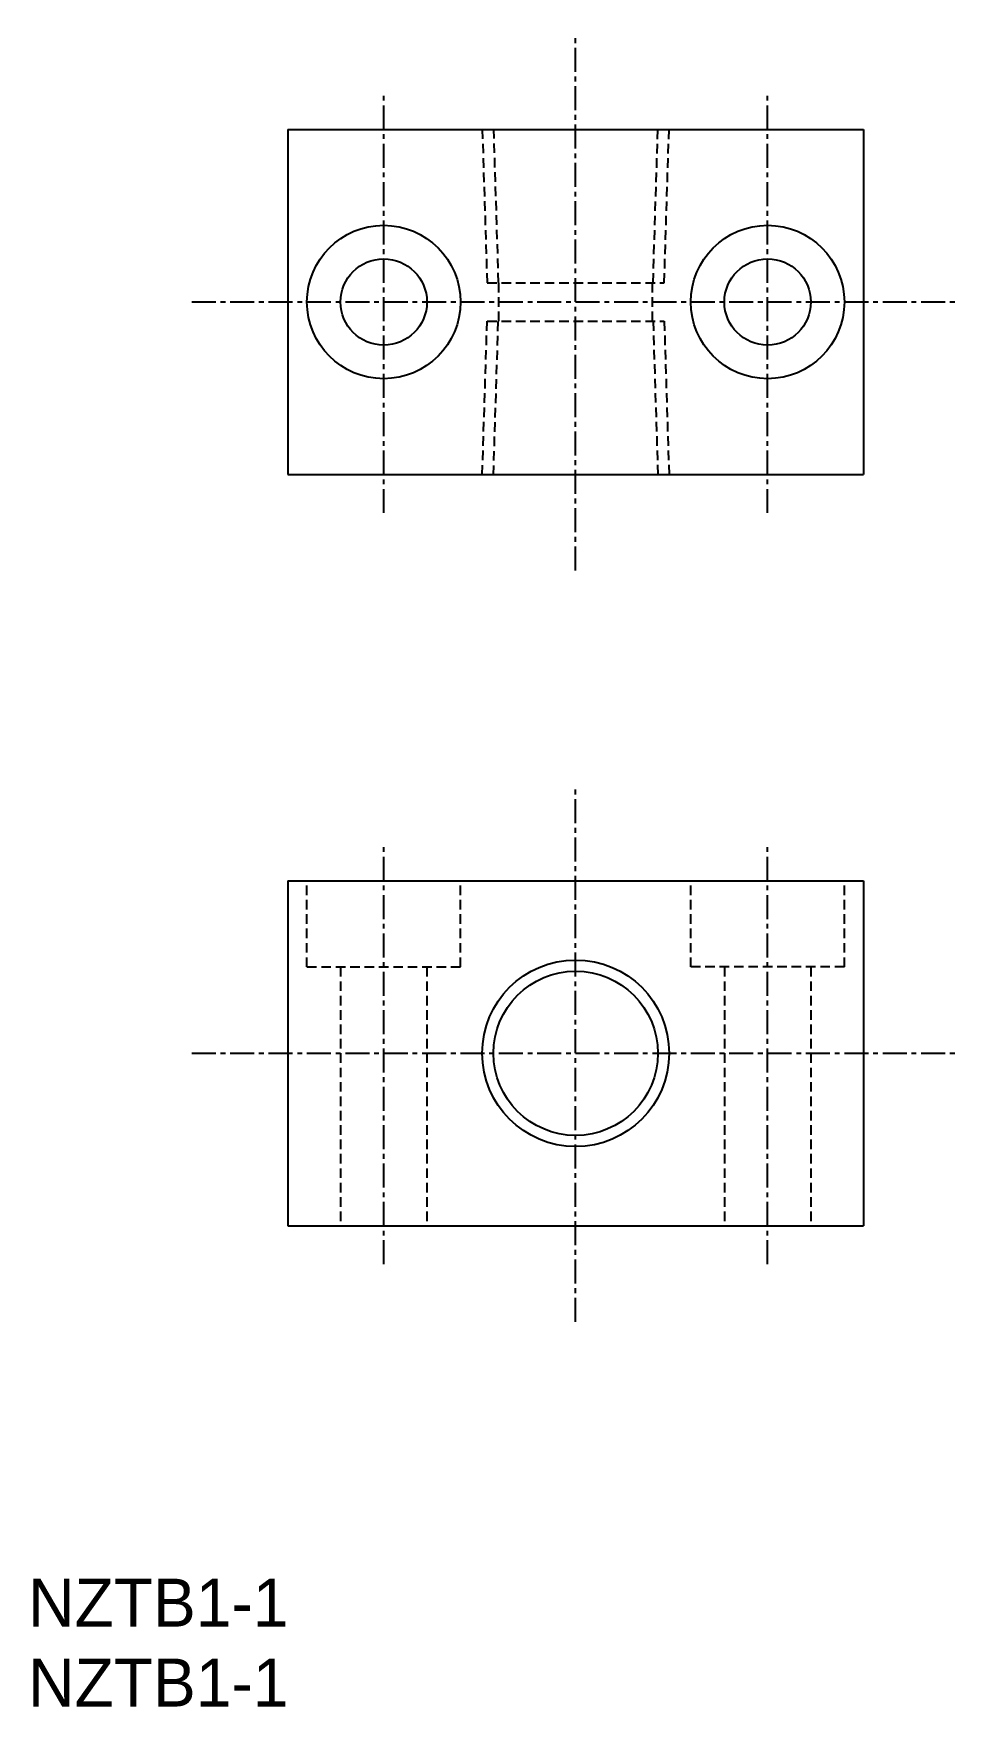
# Model space of a CAD drawing. Extents: x -216.9 to -168.6, y 217.8 to 305.
import ezdxf

# ---------------------------------------------------------------- set-up
doc = ezdxf.new("R2010")
doc.units = 0
doc.linetypes.add('CENTER', pattern=[2, 1.25, -0.25, 0.25, -0.25])
doc.linetypes.add('DASHED', pattern=[0.75, 0.5, -0.25])
doc.layers.get('0').update_dxf_attribs({"linetype": 'CONTINUOUS'})
doc.layers.add('CENTER', color=1, linetype='CENTER')

msp = doc.modelspace()

# ---------------------------------------------------------------- linework, layer by layer
at = {"color": 7, "linetype": 'CONTINUOUS'}
for p, q in [((-203.622, 300.042), (-173.622, 300.042)), ((-203.622, 300.042), (-203.622, 282.042)), ((-173.622, 300.042), (-173.622, 282.042)), ((-203.622, 282.042), (-173.622, 282.042)), ((-203.622, 260.872), (-173.622, 260.872)), ((-203.622, 260.872), (-203.622, 242.872)), ((-173.622, 260.872), (-173.622, 242.872)), ((-203.622, 242.872), (-173.622, 242.872))]:
    msp.add_line(p, q, dxfattribs=at)
at = {"color": 3, "linetype": 'DASHED'}
for p, q in [((-193.486, 300.042), (-193.236, 292.042)), ((-192.905, 300.06), (-192.654, 292.042)), ((-184.589, 292.042), (-184.338, 300.06)), ((-184.008, 292.042), (-183.758, 300.042)), ((-193.236, 292.042), (-184.008, 292.042)), ((-192.622, 290.042), (-192.622, 292.042)), ((-184.622, 290.042), (-184.622, 292.042)), ((-193.486, 282.042), (-193.236, 290.042)), ((-193.236, 290.042), (-184.008, 290.042)), ((-192.905, 282.024), (-192.654, 290.042)), ((-184.589, 290.042), (-184.338, 282.024)), ((-184.008, 290.042), (-183.758, 282.042)), ((-202.622, 256.372), (-202.622, 260.872)), ((-194.622, 256.372), (-194.622, 260.872)), ((-182.622, 256.372), (-182.622, 260.872)), ((-174.622, 256.372), (-174.622, 260.872)), ((-202.622, 256.372), (-194.622, 256.372)), ((-200.872, 256.372), (-200.872, 242.872)), ((-196.372, 256.372), (-196.372, 242.872)), ((-174.622, 256.372), (-182.622, 256.372)), ((-180.872, 256.372), (-180.872, 242.872)), ((-176.372, 256.372), (-176.372, 242.872))]:
    msp.add_line(p, q, dxfattribs=at)
at = {"color": 7, "linetype": 'CONTINUOUS'}
for centre, radius in [((-198.622, 291.042), 4), ((-178.622, 291.042), 4), ((-198.622, 291.042), 2.25), ((-178.622, 291.042), 2.25), ((-188.622, 251.872), 4.283)]:
    msp.add_circle(centre, radius, dxfattribs=at)
at = {"color": 3, "linetype": 'CONTINUOUS'}
msp.add_circle((-188.622, 251.872), 4.864, dxfattribs=at)
at = {"layer": 'CENTER', "color": 1, "linetype": 'CENTER'}
for p, q in [((-188.622, 277.042), (-188.622, 305.042)), ((-198.622, 280.042), (-198.622, 302.042)), ((-178.622, 280.042), (-178.622, 302.042)), ((-208.622, 291.042), (-168.622, 291.042)), ((-188.622, 237.872), (-188.622, 265.872)), ((-198.622, 240.872), (-198.622, 262.872)), ((-178.622, 240.872), (-178.622, 262.872)), ((-208.622, 251.872), (-168.622, 251.872))]:
    msp.add_line(p, q, dxfattribs=at)

# ---------------------------------------------------------------- texts
at = {"color": 7, "linetype": 'CONTINUOUS'}
for p in [(-217.146, 221.981), (-217.146, 217.815)]:
    msp.add_text('NZTB1-1', height=2.5, dxfattribs=at).set_placement(p)

doc.saveas('drawing.dxf')
